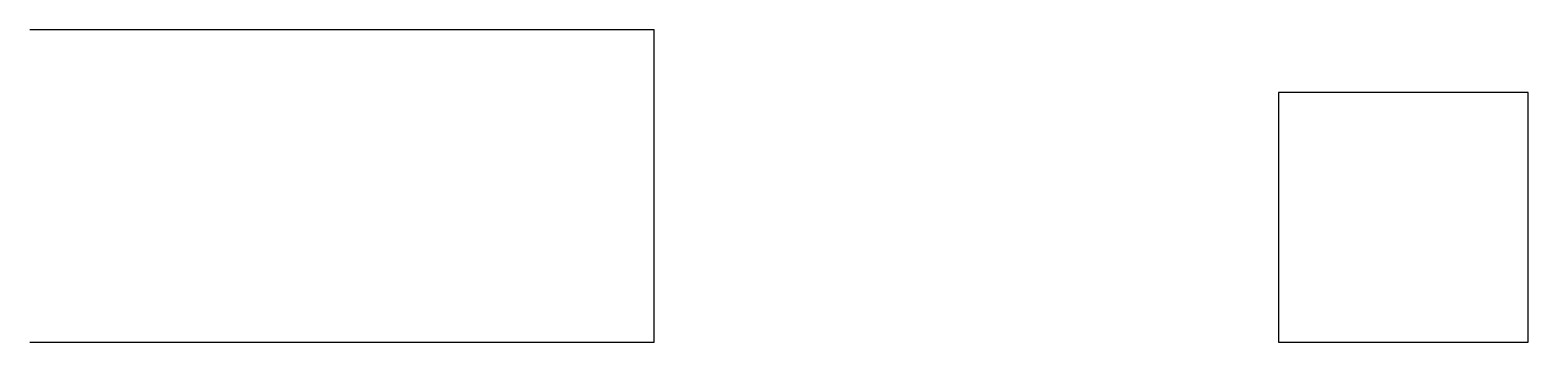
# Model space of a CAD drawing. Header units: millimetres. Extents: x 0 to 240, y 0 to 50.
import ezdxf

# ---------------------------------------------------------------- set-up
doc = ezdxf.new("R2010")
doc.units = ezdxf.units.MM

msp = doc.modelspace()

# ---------------------------------------------------------------- linework, layer by layer
for p, q in [((100, 50), (0, 50)), ((100, 0), (100, 50)), ((240, 40), (200, 40)), ((200, 40), (200, 0)), ((240, 0), (240, 40)), ((0, 0), (100, 0)), ((200, 0), (240, 0))]:
    msp.add_line(p, q)

doc.saveas('drawing.dxf')
